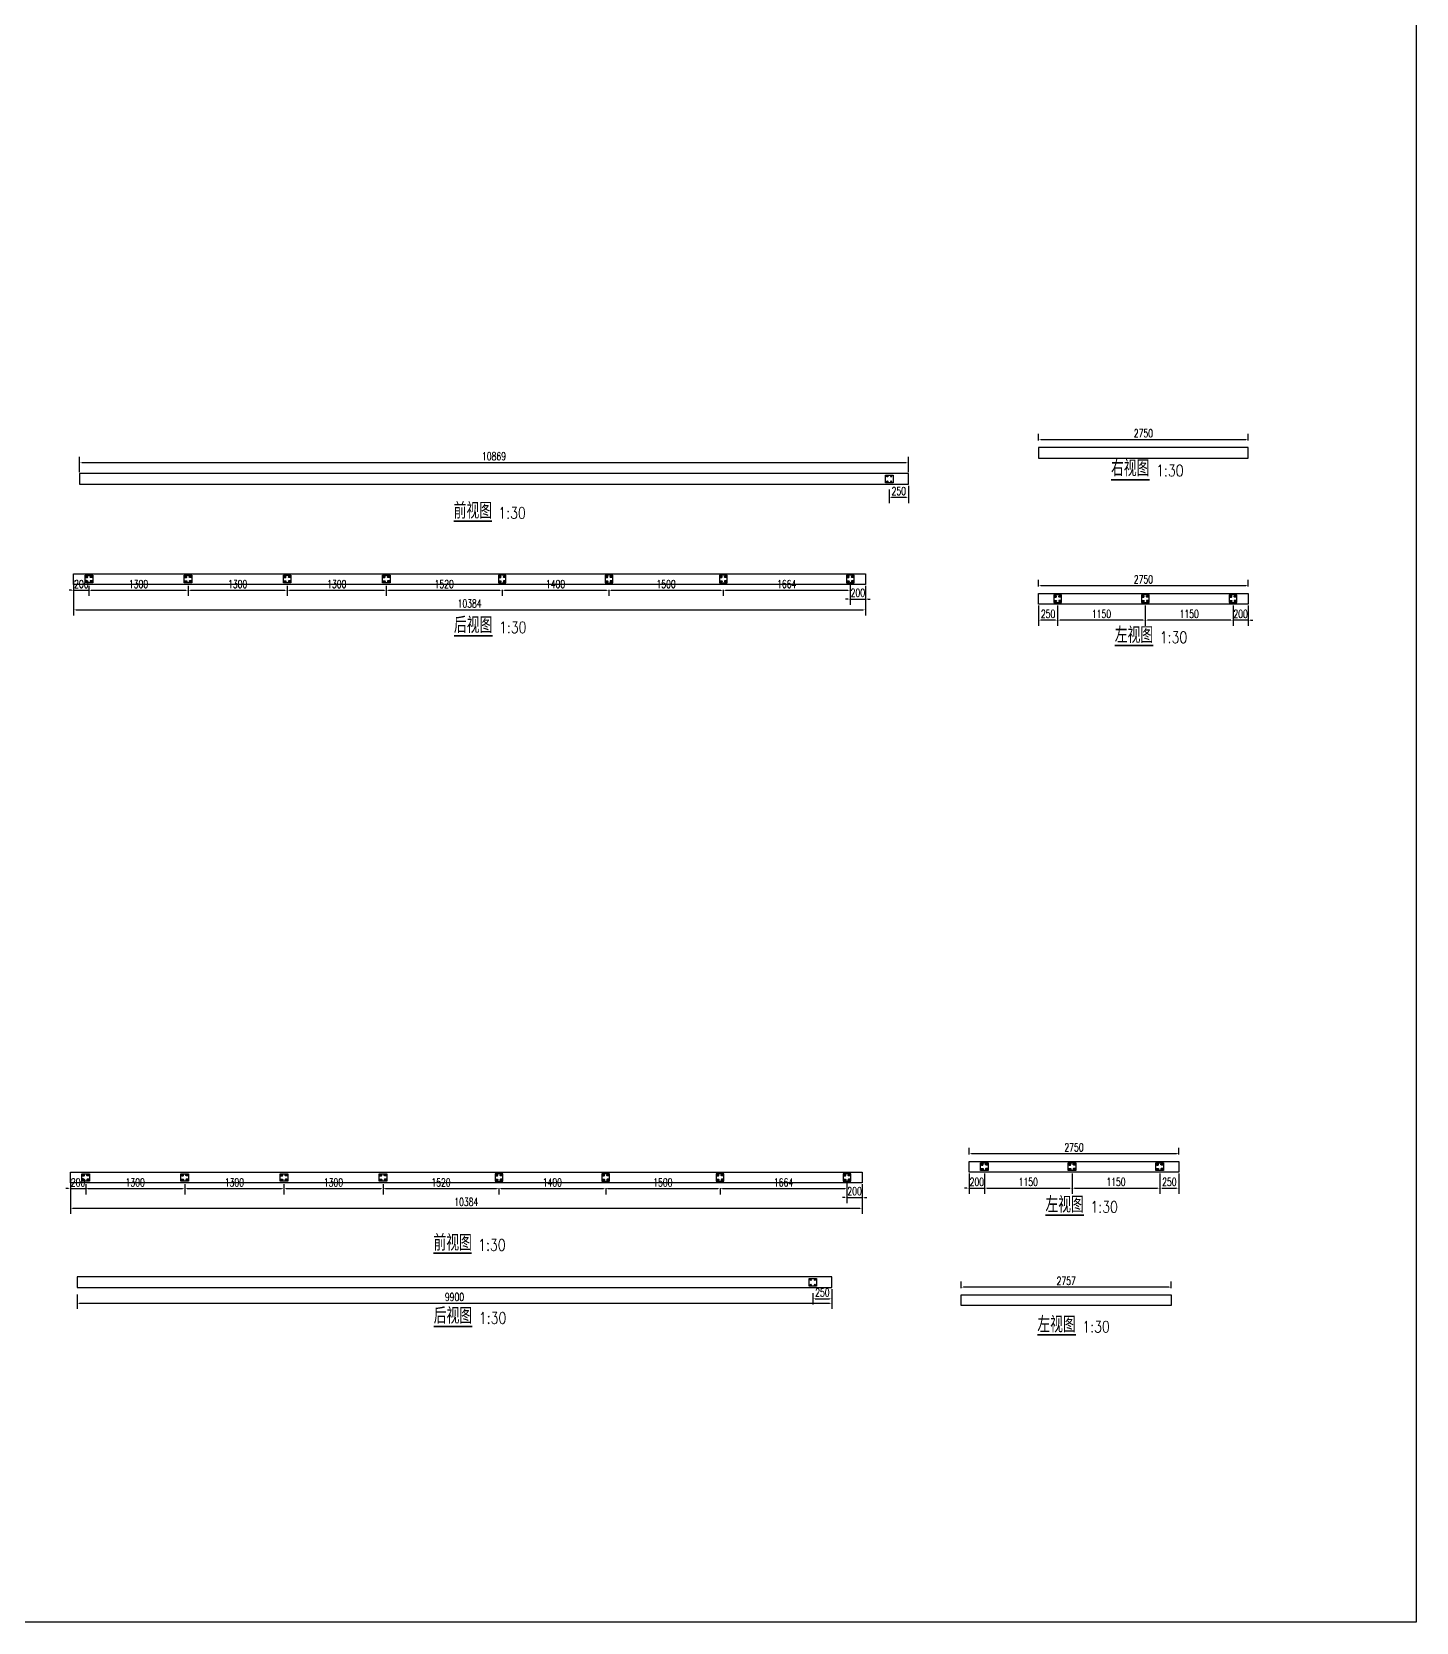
# Model space of a CAD drawing. Header units: millimetres. Extents: x -1471591 to 944464, y -468930 to 547002.
# Drawn here: x -966591 to -948436, y -41127 to -20264 of the extents above; entities that cross this region are included whole.
import ezdxf

# ---------------------------------------------------------------- set-up
doc = ezdxf.new("R2010")
doc.units = ezdxf.units.MM
doc.header["$LTSCALE"] = 10
doc.header["$PDMODE"] = 35
for name, color, linetype in [('DIM_SYMB', 3, 'Continuous'), ('PUB_TEXT', 7, 'Continuous'), ('W-STEEL_FRAME钢架', 3, 'Continuous')]:
    doc.layers.add(name, color=color, linetype=linetype)
doc.styles.get("Standard").update_dxf_attribs({"font": 'simplex.shx', "width": 0.8, "bigfont": 'hztxt.shx'})
doc.styles.add('STANDARD_T3', font='simplex.shx', dxfattribs={"width": 0.7, "bigfont": 'hztxt.shx'})
doc.dimstyles.new('W&&30', dxfattribs={"dimtxt": 105, "dimasz": 30, "dimexe": 75, "dimexo": 90, "dimgap": 30, "dimtad": 1, "dimdec": 0, "dimzin": 0, "dimdsep": 46, "dimtxsty": 'STANDARD_T3', "dimcen": 0.09, "dimclrd": 1, "dimclre": 1, "dimclrt": 7, "dimazin": 2, "dimtfac": 1, "dimtdec": 0, "dimtix": 1, "dimtmove": 2, "dimatfit": 3, "dimfxl": 0, "dimtolj": 1, "dimtzin": 0, "dimarcsym": 0})

# ---------------------------------------------------------------- blocks, each defined once
blk = doc.blocks.new('*D1669')
at = {"color": 1, "lineweight": -2, "transparency": 16777216}
for p, q in [((-965965, -26039), (-965965, -25839)), ((-955096, -26039), (-955096, -25839)), ((-965935, -25914), (-955126, -25914))]:
    blk.add_line(p, q, dxfattribs=at)
at = {"color": 1, "transparency": 16777216}
for points in [[(-965935, -25909), (-965935, -25919), (-965965, -25914)], [(-955126, -25909), (-955126, -25919), (-955096, -25914)]]:
    blk.add_solid(points, dxfattribs=at)
at = {"layer": 'Defpoints', "color": 0, "transparency": 16777216}
for p in [(-955096, -25914), (-965965, -26129), (-955096, -26129)]:
    blk.add_point(p, dxfattribs=at)
at = {"color": 7, "transparency": 16777216, "insert": (-960530, -25832), "char_height": 105, "attachment_point": 5, "style": 'STANDARD_T3'}
blk.add_mtext('\\A1;10869', dxfattribs=at)
blk = doc.blocks.new('*D1319')
at = {"color": 1, "lineweight": -2, "transparency": 16777216}
for p, q in [((-953388, -25625), (-953388, -25538)), ((-953358, -25613), (-950668, -25613)), ((-950638, -25625), (-950638, -25538))]:
    blk.add_line(p, q, dxfattribs=at)
at = {"color": 1, "transparency": 16777216}
for points in [[(-953358, -25608), (-953358, -25618), (-953388, -25613)], [(-950668, -25608), (-950668, -25618), (-950638, -25613)]]:
    blk.add_solid(points, dxfattribs=at)
at = {"layer": 'Defpoints', "color": 0, "transparency": 16777216}
for p in [(-950638, -25613), (-953388, -25715), (-950638, -25715)]:
    blk.add_point(p, dxfattribs=at)
at = {"color": 7, "transparency": 16777216, "insert": (-952013, -25531), "char_height": 105, "attachment_point": 5, "style": 'STANDARD_T3'}
blk.add_mtext('\\A1;2750', dxfattribs=at)
blk = doc.blocks.new('$matou$00000140')
blk.add_lwpolyline([(-50, 50), (50, 50), (50, -50), (-50, -50)], close=True)
for points in [[(-22.5, 37.5), (-37.5, 37.5, 0.4142136), (-45, 30), (-45, 30, 0.4142136), (-37.5, 22.5), (-22.5, 22.5, 0.4142136), (-15, 30), (-15, 30, 0.4142136)], [(22.5, 37.5), (37.5, 37.5, -0.4142136), (45, 30), (45, 30, -0.4142136), (37.5, 22.5), (22.5, 22.5, -0.4142136), (15, 30), (15, 30, -0.4142136)], [(-22.5, -37.5), (-37.5, -37.5, -0.4142136), (-45, -30), (-45, -30, -0.4142136), (-37.5, -22.5), (-22.5, -22.5, -0.4142136), (-15, -30), (-15, -30, -0.4142136)], [(22.5, -37.5), (37.5, -37.5, 0.4142136), (45, -30), (45, -30, 0.4142136), (37.5, -22.5), (22.5, -22.5, 0.4142136), (15, -30), (15, -30, 0.4142136)]]:
    blk.add_lwpolyline(points, format="xyb", close=True)
blk = doc.blocks.new('*U434')
at = {"layer": 'W-STEEL_FRAME钢架', "color": 2}
for centre in [(-25, 33), (25, 33), (-25, -33), (25, -33)]:
    blk.add_circle(centre, 7, dxfattribs=at)
blk.add_blockref('$matou$00000140', (0, 0))
blk = doc.blocks.new('*U435')
at = {"color": 0, "linetype": 'ByBlock', "lineweight": -2}
for p in [(-2300, 0), (-1150, 0), (0, 0)]:
    blk.add_blockref('*U434', p, dxfattribs=at)
blk = doc.blocks.new('*D862')
at = {"color": 1, "lineweight": -2, "transparency": 16777216}
for p, q in [((-950838, -27792), (-950838, -28057)), ((-950638, -27792), (-950638, -28057)), ((-950868, -27982), (-950898, -27982)), ((-950638, -27982), (-950838, -27982)), ((-950608, -27982), (-950578, -27982))]:
    blk.add_line(p, q, dxfattribs=at)
at = {"color": 1, "transparency": 16777216}
for points in [[(-950868, -27977), (-950868, -27987), (-950838, -27982)], [(-950608, -27977), (-950608, -27987), (-950638, -27982)]]:
    blk.add_solid(points, dxfattribs=at)
at = {"layer": 'Defpoints', "color": 0, "transparency": 16777216}
for p in [(-950838, -27702), (-950638, -27702), (-950838, -27982)]:
    blk.add_point(p, dxfattribs=at)
at = {"color": 7, "transparency": 16777216, "insert": (-950738, -27900), "char_height": 105, "attachment_point": 5, "style": 'STANDARD_T3'}
blk.add_mtext('\\A1;200', dxfattribs=at)
blk = doc.blocks.new('*D863')
at = {"color": 1, "lineweight": -2, "transparency": 16777216}
for p, q in [((-951988, -27792), (-951988, -28057)), ((-950838, -27792), (-950838, -28057)), ((-950868, -27982), (-951958, -27982))]:
    blk.add_line(p, q, dxfattribs=at)
at = {"color": 1, "transparency": 16777216}
for points in [[(-951958, -27977), (-951958, -27987), (-951988, -27982)], [(-950868, -27977), (-950868, -27987), (-950838, -27982)]]:
    blk.add_solid(points, dxfattribs=at)
at = {"layer": 'Defpoints', "color": 0, "transparency": 16777216}
for p in [(-951988, -27702), (-950838, -27702), (-951988, -27982)]:
    blk.add_point(p, dxfattribs=at)
at = {"color": 7, "transparency": 16777216, "insert": (-951413, -27900), "char_height": 105, "attachment_point": 5, "style": 'STANDARD_T3'}
blk.add_mtext('\\A1;1150', dxfattribs=at)
blk = doc.blocks.new('*D864')
at = {"color": 1, "lineweight": -2, "transparency": 16777216}
for p, q in [((-953138, -27792), (-953138, -28057)), ((-951988, -27792), (-951988, -28057)), ((-952018, -27982), (-953108, -27982))]:
    blk.add_line(p, q, dxfattribs=at)
at = {"color": 1, "transparency": 16777216}
for points in [[(-953108, -27977), (-953108, -27987), (-953138, -27982)], [(-952018, -27977), (-952018, -27987), (-951988, -27982)]]:
    blk.add_solid(points, dxfattribs=at)
at = {"layer": 'Defpoints', "color": 0, "transparency": 16777216}
for p in [(-953138, -27702), (-951988, -27702), (-953138, -27982)]:
    blk.add_point(p, dxfattribs=at)
at = {"color": 7, "transparency": 16777216, "insert": (-952563, -27900), "char_height": 105, "attachment_point": 5, "style": 'STANDARD_T3'}
blk.add_mtext('\\A1;1150', dxfattribs=at)
blk = doc.blocks.new('*D865')
at = {"color": 1, "lineweight": -2, "transparency": 16777216}
for p, q in [((-953388, -27792), (-953388, -28057)), ((-953138, -27792), (-953138, -28057)), ((-953168, -27982), (-953358, -27982))]:
    blk.add_line(p, q, dxfattribs=at)
at = {"color": 1, "transparency": 16777216}
for points in [[(-953358, -27977), (-953358, -27987), (-953388, -27982)], [(-953168, -27977), (-953168, -27987), (-953138, -27982)]]:
    blk.add_solid(points, dxfattribs=at)
at = {"layer": 'Defpoints', "color": 0, "transparency": 16777216}
for p in [(-953388, -27702), (-953138, -27702), (-953388, -27982)]:
    blk.add_point(p, dxfattribs=at)
at = {"color": 7, "transparency": 16777216, "insert": (-953263, -27900), "char_height": 105, "attachment_point": 5, "style": 'STANDARD_T3'}
blk.add_mtext('\\A1;250', dxfattribs=at)
blk = doc.blocks.new('*D866')
at = {"color": 1, "lineweight": -2, "transparency": 16777216}
for p, q in [((-953388, -27542), (-953388, -27455)), ((-950668, -27530), (-953358, -27530)), ((-950638, -27542), (-950638, -27455))]:
    blk.add_line(p, q, dxfattribs=at)
at = {"color": 1, "transparency": 16777216}
for points in [[(-953358, -27525), (-953358, -27535), (-953388, -27530)], [(-950668, -27525), (-950668, -27535), (-950638, -27530)]]:
    blk.add_solid(points, dxfattribs=at)
at = {"layer": 'Defpoints', "color": 0, "transparency": 16777216}
for p in [(-953388, -27530), (-953388, -27632), (-950638, -27632)]:
    blk.add_point(p, dxfattribs=at)
at = {"color": 7, "transparency": 16777216, "insert": (-952013, -27447), "char_height": 105, "attachment_point": 5, "style": 'STANDARD_T3'}
blk.add_mtext('\\A1;2750', dxfattribs=at)
blk = doc.blocks.new('*U436')
at = {"layer": 'W-STEEL_FRAME钢架', "color": 2}
for centre in [(-25, 33), (25, 33), (-25, -33), (25, -33)]:
    blk.add_circle(centre, 7, dxfattribs=at)
blk.add_blockref('$matou$00000140', (0, 0))
blk = doc.blocks.new('*U437')
at = {"color": 0, "linetype": 'ByBlock', "lineweight": -2}
for p in [(-2300, 0), (-1150, 0), (0, 0)]:
    blk.add_blockref('*U436', p, dxfattribs=at)
blk = doc.blocks.new('*D867')
at = {"color": 1, "lineweight": -2, "transparency": 16777216}
for p, q in [((-954298, -35243), (-954298, -35508)), ((-954098, -35243), (-954098, -35508)), ((-954328, -35433), (-954358, -35433)), ((-954298, -35433), (-954098, -35433)), ((-954068, -35433), (-954038, -35433))]:
    blk.add_line(p, q, dxfattribs=at)
at = {"color": 1, "transparency": 16777216}
for points in [[(-954328, -35428), (-954328, -35438), (-954298, -35433)], [(-954068, -35428), (-954068, -35438), (-954098, -35433)]]:
    blk.add_solid(points, dxfattribs=at)
at = {"layer": 'Defpoints', "color": 0, "transparency": 16777216}
for p in [(-954298, -35153), (-954098, -35153), (-954098, -35433)]:
    blk.add_point(p, dxfattribs=at)
at = {"color": 7, "transparency": 16777216, "insert": (-954198, -35351), "char_height": 105, "attachment_point": 5, "style": 'STANDARD_T3'}
blk.add_mtext('\\A1;200', dxfattribs=at)
blk = doc.blocks.new('*D868')
at = {"color": 1, "lineweight": -2, "transparency": 16777216}
for p, q in [((-954098, -35243), (-954098, -35508)), ((-952948, -35243), (-952948, -35508)), ((-954068, -35433), (-952978, -35433))]:
    blk.add_line(p, q, dxfattribs=at)
at = {"color": 1, "transparency": 16777216}
for points in [[(-954068, -35428), (-954068, -35438), (-954098, -35433)], [(-952978, -35428), (-952978, -35438), (-952948, -35433)]]:
    blk.add_solid(points, dxfattribs=at)
at = {"layer": 'Defpoints', "color": 0, "transparency": 16777216}
for p in [(-954098, -35153), (-952948, -35153), (-952948, -35433)]:
    blk.add_point(p, dxfattribs=at)
at = {"color": 7, "transparency": 16777216, "insert": (-953523, -35351), "char_height": 105, "attachment_point": 5, "style": 'STANDARD_T3'}
blk.add_mtext('\\A1;1150', dxfattribs=at)
blk = doc.blocks.new('*D869')
at = {"color": 1, "lineweight": -2, "transparency": 16777216}
for p, q in [((-952948, -35243), (-952948, -35508)), ((-951798, -35243), (-951798, -35508)), ((-952918, -35433), (-951828, -35433))]:
    blk.add_line(p, q, dxfattribs=at)
at = {"color": 1, "transparency": 16777216}
for points in [[(-952918, -35428), (-952918, -35438), (-952948, -35433)], [(-951828, -35428), (-951828, -35438), (-951798, -35433)]]:
    blk.add_solid(points, dxfattribs=at)
at = {"layer": 'Defpoints', "color": 0, "transparency": 16777216}
for p in [(-952948, -35153), (-951798, -35153), (-951798, -35433)]:
    blk.add_point(p, dxfattribs=at)
at = {"color": 7, "transparency": 16777216, "insert": (-952373, -35351), "char_height": 105, "attachment_point": 5, "style": 'STANDARD_T3'}
blk.add_mtext('\\A1;1150', dxfattribs=at)
blk = doc.blocks.new('*D870')
at = {"color": 1, "lineweight": -2, "transparency": 16777216}
for p, q in [((-951798, -35243), (-951798, -35508)), ((-951548, -35243), (-951548, -35508)), ((-951768, -35433), (-951578, -35433))]:
    blk.add_line(p, q, dxfattribs=at)
at = {"color": 1, "transparency": 16777216}
for points in [[(-951768, -35428), (-951768, -35438), (-951798, -35433)], [(-951578, -35428), (-951578, -35438), (-951548, -35433)]]:
    blk.add_solid(points, dxfattribs=at)
at = {"layer": 'Defpoints', "color": 0, "transparency": 16777216}
for p in [(-951798, -35153), (-951548, -35153), (-951548, -35433)]:
    blk.add_point(p, dxfattribs=at)
at = {"color": 7, "transparency": 16777216, "insert": (-951673, -35351), "char_height": 105, "attachment_point": 5, "style": 'STANDARD_T3'}
blk.add_mtext('\\A1;250', dxfattribs=at)
blk = doc.blocks.new('*D871')
at = {"color": 1, "lineweight": -2, "transparency": 16777216}
for p, q in [((-954298, -34993), (-954298, -34906)), ((-954268, -34981), (-951578, -34981)), ((-951548, -34993), (-951548, -34906))]:
    blk.add_line(p, q, dxfattribs=at)
at = {"color": 1, "transparency": 16777216}
for points in [[(-954268, -34976), (-954268, -34986), (-954298, -34981)], [(-951578, -34976), (-951578, -34986), (-951548, -34981)]]:
    blk.add_solid(points, dxfattribs=at)
at = {"layer": 'Defpoints', "color": 0, "transparency": 16777216}
for p in [(-951548, -34981), (-954298, -35083), (-951548, -35083)]:
    blk.add_point(p, dxfattribs=at)
at = {"color": 7, "transparency": 16777216, "insert": (-952923, -34898), "char_height": 105, "attachment_point": 5, "style": 'STANDARD_T3'}
blk.add_mtext('\\A1;2750', dxfattribs=at)
blk = doc.blocks.new('*D438')
at = {"color": 1, "lineweight": -2, "transparency": 16777216}
for p, q in [((-954404, -36744), (-954404, -36657)), ((-951647, -36744), (-951647, -36657)), ((-951677, -36732), (-954374, -36732))]:
    blk.add_line(p, q, dxfattribs=at)
at = {"color": 1, "transparency": 16777216}
for points in [[(-954374, -36727), (-954374, -36737), (-954404, -36732)], [(-951677, -36727), (-951677, -36737), (-951647, -36732)]]:
    blk.add_solid(points, dxfattribs=at)
at = {"layer": 'Defpoints', "color": 0, "transparency": 16777216}
for p in [(-954404, -36732), (-954404, -36834), (-951647, -36834)]:
    blk.add_point(p, dxfattribs=at)
at = {"color": 7, "transparency": 16777216, "insert": (-953026, -36650), "char_height": 105, "attachment_point": 5, "style": 'STANDARD_T3'}
blk.add_mtext('\\A1;2757', dxfattribs=at)
blk = doc.blocks.new('侧边连接件')
at = {"layer": 'W-STEEL_FRAME钢架', "color": 2}
blk.add_lwpolyline([(-50, 50), (50, 50), (50, -50), (-50, -50)], close=True, dxfattribs=at)
for centre in [(-25, 33), (25, 33), (-25, -33), (25, -33)]:
    blk.add_circle(centre, 7, dxfattribs=at)
blk = doc.blocks.new('*D1654')
at = {"color": 1, "lineweight": -2, "transparency": 16777216}
for p, q in [((-956348, -36809), (-956348, -36960)), ((-956318, -36885), (-956128, -36885)), ((-956098, -36759), (-956098, -36960))]:
    blk.add_line(p, q, dxfattribs=at)
at = {"color": 1, "transparency": 16777216}
for points in [[(-956318, -36880), (-956318, -36890), (-956348, -36885)], [(-956128, -36880), (-956128, -36890), (-956098, -36885)]]:
    blk.add_solid(points, dxfattribs=at)
at = {"layer": 'Defpoints', "color": 0, "transparency": 16777216}
for p in [(-956348, -36719), (-956098, -36669), (-956098, -36885)]:
    blk.add_point(p, dxfattribs=at)
at = {"color": 7, "transparency": 16777216, "insert": (-956223, -36802), "char_height": 105, "attachment_point": 5, "style": 'STANDARD_T3'}
blk.add_mtext('\\A1;250', dxfattribs=at)
blk = doc.blocks.new('*D1318')
at = {"color": 1, "lineweight": -2, "transparency": 16777216}
for p, q in [((-966085, -35383), (-966085, -35772)), ((-955701, -35383), (-955701, -35772)), ((-966055, -35697), (-955731, -35697))]:
    blk.add_line(p, q, dxfattribs=at)
at = {"color": 1, "transparency": 16777216}
for points in [[(-966055, -35692), (-966055, -35702), (-966085, -35697)], [(-955731, -35692), (-955731, -35702), (-955701, -35697)]]:
    blk.add_solid(points, dxfattribs=at)
at = {"layer": 'Defpoints', "color": 0, "transparency": 16777216}
for p in [(-966085, -35293), (-955701, -35293), (-955701, -35697)]:
    blk.add_point(p, dxfattribs=at)
at = {"color": 7, "transparency": 16777216, "insert": (-960893, -35615), "char_height": 105, "attachment_point": 5, "style": 'STANDARD_T3'}
blk.add_mtext('\\A1;10384', dxfattribs=at)
blk = doc.blocks.new('*U1292')
at = {"layer": 'W-STEEL_FRAME钢架', "color": 2}
for centre in [(-25, 33), (25, 33), (-25, -33), (25, -33)]:
    blk.add_circle(centre, 7, dxfattribs=at)
blk.add_blockref('$matou$00000140', (0, 0))
blk = doc.blocks.new('*U1293')
at = {"color": 0, "linetype": 'ByBlock', "lineweight": -2}
for p in [(-3900, 0), (-2600, 0), (-1300, 0), (0, 0)]:
    blk.add_blockref('*U1292', p, dxfattribs=at)
blk = doc.blocks.new('*D1294')
at = {"color": 1, "lineweight": -2, "transparency": 16777216}
for p, q in [((-966115, -35440), (-966145, -35440)), ((-966085, -35313), (-966085, -35515)), ((-966085, -35440), (-965885, -35440)), ((-965885, -35383), (-965885, -35515)), ((-965855, -35440), (-965825, -35440))]:
    blk.add_line(p, q, dxfattribs=at)
at = {"color": 1, "transparency": 16777216}
for points in [[(-966115, -35435), (-966115, -35445), (-966085, -35440)], [(-965855, -35435), (-965855, -35445), (-965885, -35440)]]:
    blk.add_solid(points, dxfattribs=at)
at = {"layer": 'Defpoints', "color": 0, "transparency": 16777216}
for p in [(-966085, -35223), (-965885, -35293), (-965885, -35440)]:
    blk.add_point(p, dxfattribs=at)
at = {"color": 7, "transparency": 16777216, "insert": (-965985, -35358), "char_height": 105, "attachment_point": 5, "style": 'STANDARD_T3'}
blk.add_mtext('\\A1;200', dxfattribs=at)
blk = doc.blocks.new('*D1295')
at = {"color": 1, "lineweight": -2, "transparency": 16777216}
for p, q in [((-965885, -35383), (-965885, -35515)), ((-965855, -35440), (-964615, -35440)), ((-964585, -35383), (-964585, -35515))]:
    blk.add_line(p, q, dxfattribs=at)
at = {"color": 1, "transparency": 16777216}
for points in [[(-965855, -35435), (-965855, -35445), (-965885, -35440)], [(-964615, -35435), (-964615, -35445), (-964585, -35440)]]:
    blk.add_solid(points, dxfattribs=at)
at = {"layer": 'Defpoints', "color": 0, "transparency": 16777216}
for p in [(-965885, -35293), (-964585, -35293), (-964585, -35440)]:
    blk.add_point(p, dxfattribs=at)
at = {"color": 7, "transparency": 16777216, "insert": (-965235, -35358), "char_height": 105, "attachment_point": 5, "style": 'STANDARD_T3'}
blk.add_mtext('\\A1;1300', dxfattribs=at)
blk = doc.blocks.new('*D1296')
at = {"color": 1, "lineweight": -2, "transparency": 16777216}
for p, q in [((-964585, -35383), (-964585, -35515)), ((-964555, -35440), (-963315, -35440)), ((-963285, -35383), (-963285, -35515))]:
    blk.add_line(p, q, dxfattribs=at)
at = {"color": 1, "transparency": 16777216}
for points in [[(-964555, -35435), (-964555, -35445), (-964585, -35440)], [(-963315, -35435), (-963315, -35445), (-963285, -35440)]]:
    blk.add_solid(points, dxfattribs=at)
at = {"layer": 'Defpoints', "color": 0, "transparency": 16777216}
for p in [(-964585, -35293), (-963285, -35293), (-963285, -35440)]:
    blk.add_point(p, dxfattribs=at)
at = {"color": 7, "transparency": 16777216, "insert": (-963935, -35358), "char_height": 105, "attachment_point": 5, "style": 'STANDARD_T3'}
blk.add_mtext('\\A1;1300', dxfattribs=at)
blk = doc.blocks.new('*D1297')
at = {"color": 1, "lineweight": -2, "transparency": 16777216}
for p, q in [((-963285, -35383), (-963285, -35515)), ((-963255, -35440), (-962015, -35440)), ((-961985, -35383), (-961985, -35515))]:
    blk.add_line(p, q, dxfattribs=at)
at = {"color": 1, "transparency": 16777216}
for points in [[(-963255, -35435), (-963255, -35445), (-963285, -35440)], [(-962015, -35435), (-962015, -35445), (-961985, -35440)]]:
    blk.add_solid(points, dxfattribs=at)
at = {"layer": 'Defpoints', "color": 0, "transparency": 16777216}
for p in [(-963285, -35293), (-961985, -35293), (-961985, -35440)]:
    blk.add_point(p, dxfattribs=at)
at = {"color": 7, "transparency": 16777216, "insert": (-962635, -35358), "char_height": 105, "attachment_point": 5, "style": 'STANDARD_T3'}
blk.add_mtext('\\A1;1300', dxfattribs=at)
blk = doc.blocks.new('*D1298')
at = {"color": 1, "lineweight": -2, "transparency": 16777216}
for p, q in [((-961985, -35383), (-961985, -35515)), ((-961955, -35440), (-960495, -35440)), ((-960465, -35433), (-960465, -35515))]:
    blk.add_line(p, q, dxfattribs=at)
at = {"color": 1, "transparency": 16777216}
for points in [[(-961955, -35435), (-961955, -35445), (-961985, -35440)], [(-960495, -35435), (-960495, -35445), (-960465, -35440)]]:
    blk.add_solid(points, dxfattribs=at)
at = {"layer": 'Defpoints', "color": 0, "transparency": 16777216}
for p in [(-961985, -35293), (-960465, -35343), (-960465, -35440)]:
    blk.add_point(p, dxfattribs=at)
at = {"color": 7, "transparency": 16777216, "insert": (-961225, -35358), "char_height": 105, "attachment_point": 5, "style": 'STANDARD_T3'}
blk.add_mtext('\\A1;1520', dxfattribs=at)
blk = doc.blocks.new('*D1299')
at = {"color": 1, "lineweight": -2, "transparency": 16777216}
for p, q in [((-960465, -35433), (-960465, -35515)), ((-960435, -35440), (-959095, -35440)), ((-959065, -35433), (-959065, -35515))]:
    blk.add_line(p, q, dxfattribs=at)
at = {"color": 1, "transparency": 16777216}
for points in [[(-960435, -35435), (-960435, -35445), (-960465, -35440)], [(-959095, -35435), (-959095, -35445), (-959065, -35440)]]:
    blk.add_solid(points, dxfattribs=at)
at = {"layer": 'Defpoints', "color": 0, "transparency": 16777216}
for p in [(-960465, -35343), (-959065, -35343), (-959065, -35440)]:
    blk.add_point(p, dxfattribs=at)
at = {"color": 7, "transparency": 16777216, "insert": (-959765, -35358), "char_height": 105, "attachment_point": 5, "style": 'STANDARD_T3'}
blk.add_mtext('\\A1;1400', dxfattribs=at)
blk = doc.blocks.new('*D1300')
at = {"color": 1, "lineweight": -2, "transparency": 16777216}
for p, q in [((-959065, -35433), (-959065, -35515)), ((-959035, -35440), (-957595, -35440)), ((-957565, -35433), (-957565, -35515))]:
    blk.add_line(p, q, dxfattribs=at)
at = {"color": 1, "transparency": 16777216}
for points in [[(-959035, -35435), (-959035, -35445), (-959065, -35440)], [(-957595, -35435), (-957595, -35445), (-957565, -35440)]]:
    blk.add_solid(points, dxfattribs=at)
at = {"layer": 'Defpoints', "color": 0, "transparency": 16777216}
for p in [(-959065, -35343), (-957565, -35343), (-957565, -35440)]:
    blk.add_point(p, dxfattribs=at)
at = {"color": 7, "transparency": 16777216, "insert": (-958315, -35358), "char_height": 105, "attachment_point": 5, "style": 'STANDARD_T3'}
blk.add_mtext('\\A1;1500', dxfattribs=at)
blk = doc.blocks.new('*D1301')
at = {"color": 1, "lineweight": -2, "transparency": 16777216}
for p, q in [((-957565, -35433), (-957565, -35515)), ((-957535, -35440), (-955931, -35440)), ((-955901, -35333), (-955901, -35515))]:
    blk.add_line(p, q, dxfattribs=at)
at = {"color": 1, "transparency": 16777216}
for points in [[(-957535, -35435), (-957535, -35445), (-957565, -35440)], [(-955931, -35435), (-955931, -35445), (-955901, -35440)]]:
    blk.add_solid(points, dxfattribs=at)
at = {"layer": 'Defpoints', "color": 0, "transparency": 16777216}
for p in [(-955901, -35243), (-957565, -35343), (-955901, -35440)]:
    blk.add_point(p, dxfattribs=at)
at = {"color": 7, "transparency": 16777216, "insert": (-956733, -35358), "char_height": 105, "attachment_point": 5, "style": 'STANDARD_T3'}
blk.add_mtext('\\A1;1664', dxfattribs=at)
blk = doc.blocks.new('*D1302')
at = {"color": 1, "lineweight": -2, "transparency": 16777216}
for p, q in [((-955901, -35333), (-955901, -35631)), ((-955701, -35383), (-955701, -35631)), ((-955931, -35556), (-955961, -35556)), ((-955901, -35556), (-955701, -35556)), ((-955671, -35556), (-955641, -35556))]:
    blk.add_line(p, q, dxfattribs=at)
at = {"color": 1, "transparency": 16777216}
for points in [[(-955931, -35551), (-955931, -35561), (-955901, -35556)], [(-955671, -35551), (-955671, -35561), (-955701, -35556)]]:
    blk.add_solid(points, dxfattribs=at)
at = {"layer": 'Defpoints', "color": 0, "transparency": 16777216}
for p in [(-955901, -35243), (-955701, -35293), (-955701, -35556)]:
    blk.add_point(p, dxfattribs=at)
at = {"color": 7, "transparency": 16777216, "insert": (-955801, -35473), "char_height": 105, "attachment_point": 5, "style": 'STANDARD_T3'}
blk.add_mtext('\\A1;200', dxfattribs=at)
blk = doc.blocks.new('*D1655')
at = {"color": 1, "lineweight": -2, "transparency": 16777216}
for p, q in [((-955346, -26270), (-955346, -26446)), ((-955096, -26219), (-955096, -26446)), ((-955126, -26371), (-955316, -26371))]:
    blk.add_line(p, q, dxfattribs=at)
at = {"color": 1, "transparency": 16777216}
for points in [[(-955316, -26366), (-955316, -26376), (-955346, -26371)], [(-955126, -26366), (-955126, -26376), (-955096, -26371)]]:
    blk.add_solid(points, dxfattribs=at)
at = {"layer": 'Defpoints', "color": 0, "transparency": 16777216}
for p in [(-955346, -26180), (-955096, -26129), (-955346, -26371)]:
    blk.add_point(p, dxfattribs=at)
at = {"color": 7, "transparency": 16777216, "insert": (-955221, -26288), "char_height": 105, "attachment_point": 5, "style": 'STANDARD_T3'}
blk.add_mtext('\\A1;250', dxfattribs=at)
blk = doc.blocks.new('*D1667')
at = {"color": 1, "lineweight": -2, "transparency": 16777216}
for p, q in [((-966043, -27533), (-966043, -27922)), ((-955658, -27533), (-955658, -27922)), ((-966013, -27847), (-955688, -27847))]:
    blk.add_line(p, q, dxfattribs=at)
at = {"color": 1, "transparency": 16777216}
for points in [[(-966013, -27842), (-966013, -27852), (-966043, -27847)], [(-955688, -27842), (-955688, -27852), (-955658, -27847)]]:
    blk.add_solid(points, dxfattribs=at)
at = {"layer": 'Defpoints', "color": 0, "transparency": 16777216}
for p in [(-966043, -27443), (-955658, -27443), (-955658, -27847)]:
    blk.add_point(p, dxfattribs=at)
at = {"color": 7, "transparency": 16777216, "insert": (-960850, -27765), "char_height": 105, "attachment_point": 5, "style": 'STANDARD_T3'}
blk.add_mtext('\\A1;10384', dxfattribs=at)
blk = doc.blocks.new('*U1656')
at = {"layer": 'W-STEEL_FRAME钢架', "color": 2}
for centre in [(-25, 33), (25, 33), (-25, -33), (25, -33)]:
    blk.add_circle(centre, 7, dxfattribs=at)
blk.add_blockref('$matou$00000140', (0, 0))
blk = doc.blocks.new('*U1657')
at = {"color": 0, "linetype": 'ByBlock', "lineweight": -2}
for p in [(-3900, 0), (-2600, 0), (-1300, 0), (0, 0)]:
    blk.add_blockref('*U1656', p, dxfattribs=at)
blk = doc.blocks.new('*D1658')
at = {"color": 1, "lineweight": -2, "transparency": 16777216}
for p, q in [((-966043, -27463), (-966043, -27665)), ((-965842, -27533), (-965842, -27665)), ((-966073, -27590), (-966103, -27590)), ((-966043, -27590), (-965842, -27590)), ((-965812, -27590), (-965782, -27590))]:
    blk.add_line(p, q, dxfattribs=at)
at = {"color": 1, "transparency": 16777216}
for points in [[(-966073, -27585), (-966073, -27595), (-966043, -27590)], [(-965812, -27585), (-965812, -27595), (-965842, -27590)]]:
    blk.add_solid(points, dxfattribs=at)
at = {"layer": 'Defpoints', "color": 0, "transparency": 16777216}
for p in [(-966043, -27373), (-965842, -27443), (-965842, -27590)]:
    blk.add_point(p, dxfattribs=at)
at = {"color": 7, "transparency": 16777216, "insert": (-965942, -27508), "char_height": 105, "attachment_point": 5, "style": 'STANDARD_T3'}
blk.add_mtext('\\A1;200', dxfattribs=at)
blk = doc.blocks.new('*D1659')
at = {"color": 1, "lineweight": -2, "transparency": 16777216}
for p, q in [((-965842, -27533), (-965842, -27665)), ((-964542, -27533), (-964542, -27665)), ((-965812, -27590), (-964572, -27590))]:
    blk.add_line(p, q, dxfattribs=at)
at = {"color": 1, "transparency": 16777216}
for points in [[(-965812, -27585), (-965812, -27595), (-965842, -27590)], [(-964572, -27585), (-964572, -27595), (-964542, -27590)]]:
    blk.add_solid(points, dxfattribs=at)
at = {"layer": 'Defpoints', "color": 0, "transparency": 16777216}
for p in [(-965842, -27443), (-964542, -27443), (-964542, -27590)]:
    blk.add_point(p, dxfattribs=at)
at = {"color": 7, "transparency": 16777216, "insert": (-965192, -27508), "char_height": 105, "attachment_point": 5, "style": 'STANDARD_T3'}
blk.add_mtext('\\A1;1300', dxfattribs=at)
blk = doc.blocks.new('*D1660')
at = {"color": 1, "lineweight": -2, "transparency": 16777216}
for p, q in [((-964542, -27533), (-964542, -27665)), ((-963242, -27533), (-963242, -27665)), ((-964512, -27590), (-963272, -27590))]:
    blk.add_line(p, q, dxfattribs=at)
at = {"color": 1, "transparency": 16777216}
for points in [[(-964512, -27585), (-964512, -27595), (-964542, -27590)], [(-963272, -27585), (-963272, -27595), (-963242, -27590)]]:
    blk.add_solid(points, dxfattribs=at)
at = {"layer": 'Defpoints', "color": 0, "transparency": 16777216}
for p in [(-964542, -27443), (-963242, -27443), (-963242, -27590)]:
    blk.add_point(p, dxfattribs=at)
at = {"color": 7, "transparency": 16777216, "insert": (-963892, -27508), "char_height": 105, "attachment_point": 5, "style": 'STANDARD_T3'}
blk.add_mtext('\\A1;1300', dxfattribs=at)
blk = doc.blocks.new('*D1661')
at = {"color": 1, "lineweight": -2, "transparency": 16777216}
for p, q in [((-963242, -27533), (-963242, -27665)), ((-961942, -27533), (-961942, -27665)), ((-963212, -27590), (-961972, -27590))]:
    blk.add_line(p, q, dxfattribs=at)
at = {"color": 1, "transparency": 16777216}
for points in [[(-963212, -27585), (-963212, -27595), (-963242, -27590)], [(-961972, -27585), (-961972, -27595), (-961942, -27590)]]:
    blk.add_solid(points, dxfattribs=at)
at = {"layer": 'Defpoints', "color": 0, "transparency": 16777216}
for p in [(-963242, -27443), (-961942, -27443), (-961942, -27590)]:
    blk.add_point(p, dxfattribs=at)
at = {"color": 7, "transparency": 16777216, "insert": (-962592, -27508), "char_height": 105, "attachment_point": 5, "style": 'STANDARD_T3'}
blk.add_mtext('\\A1;1300', dxfattribs=at)
blk = doc.blocks.new('*D1662')
at = {"color": 1, "lineweight": -2, "transparency": 16777216}
for p, q in [((-961942, -27533), (-961942, -27665)), ((-961912, -27590), (-960453, -27590)), ((-960423, -27583), (-960423, -27665))]:
    blk.add_line(p, q, dxfattribs=at)
at = {"color": 1, "transparency": 16777216}
for points in [[(-961912, -27585), (-961912, -27595), (-961942, -27590)], [(-960453, -27585), (-960453, -27595), (-960423, -27590)]]:
    blk.add_solid(points, dxfattribs=at)
at = {"layer": 'Defpoints', "color": 0, "transparency": 16777216}
for p in [(-961942, -27443), (-960423, -27493), (-960423, -27590)]:
    blk.add_point(p, dxfattribs=at)
at = {"color": 7, "transparency": 16777216, "insert": (-961183, -27508), "char_height": 105, "attachment_point": 5, "style": 'STANDARD_T3'}
blk.add_mtext('\\A1;1520', dxfattribs=at)
blk = doc.blocks.new('*D1663')
at = {"color": 1, "lineweight": -2, "transparency": 16777216}
for p, q in [((-960423, -27583), (-960423, -27665)), ((-960393, -27590), (-959053, -27590)), ((-959023, -27583), (-959023, -27665))]:
    blk.add_line(p, q, dxfattribs=at)
at = {"color": 1, "transparency": 16777216}
for points in [[(-960393, -27585), (-960393, -27595), (-960423, -27590)], [(-959053, -27585), (-959053, -27595), (-959023, -27590)]]:
    blk.add_solid(points, dxfattribs=at)
at = {"layer": 'Defpoints', "color": 0, "transparency": 16777216}
for p in [(-960423, -27493), (-959023, -27493), (-959023, -27590)]:
    blk.add_point(p, dxfattribs=at)
at = {"color": 7, "transparency": 16777216, "insert": (-959723, -27508), "char_height": 105, "attachment_point": 5, "style": 'STANDARD_T3'}
blk.add_mtext('\\A1;1400', dxfattribs=at)
blk = doc.blocks.new('*D1664')
at = {"color": 1, "lineweight": -2, "transparency": 16777216}
for p, q in [((-959023, -27583), (-959023, -27665)), ((-958993, -27590), (-957553, -27590)), ((-957523, -27583), (-957523, -27665))]:
    blk.add_line(p, q, dxfattribs=at)
at = {"color": 1, "transparency": 16777216}
for points in [[(-958993, -27585), (-958993, -27595), (-959023, -27590)], [(-957553, -27585), (-957553, -27595), (-957523, -27590)]]:
    blk.add_solid(points, dxfattribs=at)
at = {"layer": 'Defpoints', "color": 0, "transparency": 16777216}
for p in [(-959023, -27493), (-957523, -27493), (-957523, -27590)]:
    blk.add_point(p, dxfattribs=at)
at = {"color": 7, "transparency": 16777216, "insert": (-958273, -27508), "char_height": 105, "attachment_point": 5, "style": 'STANDARD_T3'}
blk.add_mtext('\\A1;1500', dxfattribs=at)
blk = doc.blocks.new('*D1665')
at = {"color": 1, "lineweight": -2, "transparency": 16777216}
for p, q in [((-955859, -27483), (-955859, -27665)), ((-957523, -27583), (-957523, -27665)), ((-957493, -27590), (-955889, -27590))]:
    blk.add_line(p, q, dxfattribs=at)
at = {"color": 1, "transparency": 16777216}
for points in [[(-957493, -27585), (-957493, -27595), (-957523, -27590)], [(-955889, -27585), (-955889, -27595), (-955859, -27590)]]:
    blk.add_solid(points, dxfattribs=at)
at = {"layer": 'Defpoints', "color": 0, "transparency": 16777216}
for p in [(-957523, -27493), (-955859, -27393), (-955859, -27590)]:
    blk.add_point(p, dxfattribs=at)
at = {"color": 7, "transparency": 16777216, "insert": (-956691, -27508), "char_height": 105, "attachment_point": 5, "style": 'STANDARD_T3'}
blk.add_mtext('\\A1;1664', dxfattribs=at)
blk = doc.blocks.new('*D1666')
at = {"color": 1, "lineweight": -2, "transparency": 16777216}
for p, q in [((-955859, -27483), (-955859, -27781)), ((-955658, -27533), (-955658, -27781)), ((-955889, -27706), (-955919, -27706)), ((-955859, -27706), (-955658, -27706)), ((-955628, -27706), (-955598, -27706))]:
    blk.add_line(p, q, dxfattribs=at)
at = {"color": 1, "transparency": 16777216}
for points in [[(-955889, -27701), (-955889, -27711), (-955859, -27706)], [(-955628, -27701), (-955628, -27711), (-955658, -27706)]]:
    blk.add_solid(points, dxfattribs=at)
at = {"layer": 'Defpoints', "color": 0, "transparency": 16777216}
for p in [(-955859, -27393), (-955658, -27443), (-955658, -27706)]:
    blk.add_point(p, dxfattribs=at)
at = {"color": 7, "transparency": 16777216, "insert": (-955758, -27623), "char_height": 105, "attachment_point": 5, "style": 'STANDARD_T3'}
blk.add_mtext('\\A1;200', dxfattribs=at)
blk = doc.blocks.new('*D1668')
at = {"color": 1, "lineweight": -2, "transparency": 16777216}
for p, q in [((-965998, -36827), (-965998, -37018)), ((-956098, -36827), (-956098, -37018)), ((-965968, -36944), (-956128, -36944))]:
    blk.add_line(p, q, dxfattribs=at)
at = {"color": 1, "transparency": 16777216}
for points in [[(-965968, -36938), (-965968, -36948), (-965998, -36944)], [(-956128, -36938), (-956128, -36948), (-956098, -36944)]]:
    blk.add_solid(points, dxfattribs=at)
at = {"layer": 'Defpoints', "color": 0, "transparency": 16777216}
for p in [(-965998, -36737), (-956098, -36737), (-956098, -36944)]:
    blk.add_point(p, dxfattribs=at)
at = {"color": 7, "transparency": 16777216, "insert": (-961048, -36861), "char_height": 105, "attachment_point": 5, "style": 'STANDARD_T3'}
blk.add_mtext('\\A1;9900', dxfattribs=at)

msp = doc.modelspace()

# ---------------------------------------------------------------- linework, layer by layer
msp.add_lwpolyline([(-994043.5, -11562.1), (-948435.8, -11562.1), (-948435.8, -41127.3), (-994043.5, -41127.3)], close=True)
at = {"layer": 'DIM_SYMB', "const_width": 21}
for points in [[(-952438.1, -26141.7), (-951930.4, -26141.7)], [(-961059.4, -26682.7), (-960557, -26682.7)], [(-961055.6, -28189), (-960548, -28189)], [(-952388.4, -28314.2), (-951882.1, -28314.2)], [(-953298.4, -35786.3), (-952792.1, -35786.3)], [(-961323.8, -36285.9), (-960821.5, -36285.9)], [(-961320, -37249.1), (-960812.4, -37249.1)], [(-953404.4, -37358.8), (-952898.1, -37358.8)]]:
    msp.add_lwpolyline(points, dxfattribs=at)
at = {"layer": 'W-STEEL_FRAME钢架'}
for points in [[(-953388.2, -25855.1), (-950638.2, -25855.1), (-950638.2, -25715.1), (-953388.2, -25715.1)], [(-965964.5, -26199.2), (-955096, -26199.2), (-955096, -26059.2), (-965964.5, -26059.2)], [(-966042.5, -27373.5), (-955658.2, -27373.5), (-955658.2, -27513.5), (-966042.5, -27513.5)], [(-950638.2, -27771.6), (-953388.2, -27771.6), (-953388.2, -27631.6), (-950638.2, -27631.6)], [(-966085.4, -35223.4), (-955701.1, -35223.4), (-955701.1, -35363.4), (-966085.4, -35363.4)], [(-951548.1, -35222.7), (-954298.1, -35222.7), (-954298.1, -35082.7), (-951548.1, -35082.7)], [(-965998.3, -36736.7), (-956098.3, -36736.7), (-956098.3, -36596.7), (-965998.3, -36596.7)], [(-951647.1, -36974.4), (-954404.1, -36974.4), (-954404.1, -36834.4), (-951647.1, -36834.4)]]:
    msp.add_lwpolyline(points, close=True, dxfattribs=at)
at = {"layer": 'W-STEEL_FRAME钢架', "color": 2}
for centre in [(-960447.6, -27410.8), (-960447.6, -27476.1), (-960397.6, -27410.8), (-960397.6, -27476.1), (-959047.6, -27410.8), (-959047.6, -27476.1), (-958997.6, -27410.8), (-958997.6, -27476.1), (-957547.6, -27410.8), (-957547.6, -27476.1), (-957497.6, -27410.8), (-957497.6, -27476.1), (-955883.6, -27410.8), (-955883.6, -27476.1), (-955833.6, -27410.8), (-955833.6, -27476.1), (-960490.5, -35260.8), (-960440.5, -35260.8), (-959090.5, -35260.8), (-959040.5, -35260.8), (-957590.5, -35260.8), (-957540.5, -35260.8), (-955926.5, -35260.8), (-955876.5, -35260.8), (-960490.5, -35326.1), (-960440.5, -35326.1), (-959090.5, -35326.1), (-959040.5, -35326.1), (-957590.5, -35326.1), (-957540.5, -35326.1), (-955926.5, -35326.1), (-955876.5, -35326.1)]:
    msp.add_circle(centre, 7, dxfattribs=at)

# ---------------------------------------------------------------- block references
for name, p in [('侧边连接件', (-955346, -26129.6)), ('*U437', (-951798.1, -35152.7)), ('侧边连接件', (-956348.3, -36668.8))]:
    msp.add_blockref(name, p)
at = {"rotation": 180}
for name, p in [('*U1657', (-965842.4, -27443.5)), ('*U1293', (-965885.3, -35293.4))]:
    msp.add_blockref(name, p, dxfattribs=at)
at = {"xscale": -1, "rotation": 180}
for p in [(-960422.6, -27443.5), (-959022.6, -27443.5), (-957522.6, -27443.5), (-955858.6, -27443.5), (-960465.5, -35293.4), (-959065.5, -35293.4), (-957565.5, -35293.4), (-955901.5, -35293.4)]:
    msp.add_blockref('$matou$00000140', p, dxfattribs=at)
at = {"xscale": -1}
msp.add_blockref('*U435', (-953138.2, -27701.6), dxfattribs=at)

# ---------------------------------------------------------------- texts
at = {"layer": 'PUB_TEXT', "color": 7, "width": 0.8}
for s, height, p in [('右视图', 210, (-952438.1, -26094.2)), ('1:30', 150, (-951846.4, -26094.2)), ('前视图', 210, (-961059.4, -26650.7)), ('1:30', 150, (-960473, -26650.7)), ('后视图', 210, (-961055.6, -28152)), ('1:30', 150, (-960464, -28152)), ('左视图', 210, (-952388.4, -28282.1)), ('1:30', 150, (-951798.1, -28282.1)), ('左视图', 210, (-953298.4, -35754.2)), ('1:30', 150, (-952708.1, -35754.2)), ('前视图', 210, (-961323.8, -36253.8)), ('1:30', 150, (-960737.5, -36253.8)), ('后视图', 210, (-961320, -37212)), ('1:30', 150, (-960728.4, -37212)), ('左视图', 210, (-953404.4, -37326.8)), ('1:30', 150, (-952814.1, -37326.8))]:
    msp.add_text(s, height=height, dxfattribs=at).set_placement(p)

# ---------------------------------------------------------------- dimensions: what is measured, and where the dimension line sits
for base, p1, p2, picture, middle in [((-950638.2, -25613.1), (-953388.2, -25715.1), (-950638.2, -25715.1), '*D1319', (-952013.2, -25530.6)), ((-955096.0380974, -25914.4709054), (-965964.5380974, -26129.2435819), (-955096.0380974, -26129.2435819), '*D1669', (-960530.2880974, -25831.9709054)), ((-965842.4, -27590.4), (-966042.5, -27373.5), (-965842.4, -27443.5), '*D1658', (-965942.5, -27507.9)), ((-955658.2, -27847.5), (-966042.5, -27443.5), (-955658.2, -27443.5), '*D1667', (-960850.4, -27765)), ((-964542.4, -27590.4), (-965842.4, -27443.5), (-964542.4, -27443.5), '*D1659', (-965192.4, -27507.9)), ((-963242.4, -27590.4), (-964542.4, -27443.5), (-963242.4, -27443.5), '*D1660', (-963892.4, -27507.9)), ((-961942.4, -27590.4), (-963242.4, -27443.5), (-961942.4, -27443.5), '*D1661', (-962592.4, -27507.9)), ((-960422.6, -27590.4), (-961942.4, -27443.5), (-960422.6, -27493.5), '*D1662', (-961182.5, -27507.9)), ((-959022.6, -27590.4), (-960422.6, -27493.5), (-959022.6, -27493.5), '*D1663', (-959722.6, -27507.9)), ((-957522.6, -27590.4), (-959022.6, -27493.5), (-957522.6, -27493.5), '*D1664', (-958272.6, -27507.9)), ((-955858.6, -27590.4), (-957522.6, -27493.5), (-955858.6, -27393.5), '*D1665', (-956690.6, -27507.9)), ((-955658.2, -27706), (-955858.6, -27393.5), (-955658.2, -27443.5), '*D1666', (-955758.4, -27623.5)), ((-951548.1, -34980.8), (-954298.1, -35082.7), (-951548.1, -35082.7), '*D871', (-952923.1, -34898.3)), ((-965885.3, -35440.4), (-966085.4, -35223.4), (-965885.3, -35293.4), '*D1294', (-965985.3, -35357.9)), ((-955901.5, -35440.4), (-957565.5, -35343.4), (-955901.5, -35243.4), '*D1301', (-956733.5, -35357.9)), ((-955701.1, -35555.9), (-955901.5, -35243.4), (-955701.1, -35293.4), '*D1302', (-955801.3, -35473.4)), ((-954098.1, -35433.3), (-954298.1, -35152.7), (-954098.1, -35152.7), '*D867', (-954198.1, -35350.8)), ((-952948.1, -35433.3), (-954098.1, -35152.7), (-952948.1, -35152.7), '*D868', (-953523.1, -35350.8)), ((-951798.1, -35433.3), (-952948.1, -35152.7), (-951798.1, -35152.7), '*D869', (-952373.1, -35350.8)), ((-951548.1, -35433.3), (-951798.1, -35152.7), (-951548.1, -35152.7), '*D870', (-951673.1, -35350.8)), ((-955701.1, -35697.5), (-966085.4, -35293.4), (-955701.1, -35293.4), '*D1318', (-960893.2, -35615)), ((-964585.3, -35440.4), (-965885.3, -35293.4), (-964585.3, -35293.4), '*D1295', (-965235.3, -35357.9)), ((-963285.3, -35440.4), (-964585.3, -35293.4), (-963285.3, -35293.4), '*D1296', (-963935.3, -35357.9)), ((-961985.3, -35440.4), (-963285.3, -35293.4), (-961985.3, -35293.4), '*D1297', (-962635.3, -35357.9)), ((-960465.5, -35440.4), (-961985.3, -35293.4), (-960465.5, -35343.4), '*D1298', (-961225.4, -35357.9)), ((-959065.5, -35440.4), (-960465.5, -35343.4), (-959065.5, -35343.4), '*D1299', (-959765.5, -35357.9)), ((-957565.5, -35440.4), (-959065.5, -35343.4), (-957565.5, -35343.4), '*D1300', (-958315.5, -35357.9)), ((-956098.3, -36884.9), (-956348.3, -36718.8), (-956098.3, -36668.8), '*D1654', (-956223.3, -36802.4)), ((-956098.3, -36943.5), (-965998.3, -36736.7), (-956098.3, -36736.7), '*D1668', (-961048.3, -36861))]:
    dim = msp.add_linear_dim(base=base, p1=p1, p2=p2, dimstyle='W&&30')
    dim.commit()
    dim.dimension.update_dxf_attribs({"geometry": picture, "text_midpoint": middle})
for base, p1, p2, picture, middle in [((-955346, -26370.9), (-955096, -26129.2), (-955346, -26179.6), '*D1655', (-955221, -26288.4)), ((-953388.2, -27529.6), (-950638.2, -27631.6), (-953388.2, -27631.6), '*D866', (-952013.2, -27447.1)), ((-953388.2, -27982.1), (-953138.2, -27701.6), (-953388.2, -27701.6), '*D865', (-953263.2, -27899.6)), ((-953138.2, -27982.1), (-951988.2, -27701.6), (-953138.2, -27701.6), '*D864', (-952563.2, -27899.6)), ((-951988.2, -27982.1), (-950838.2, -27701.6), (-951988.2, -27701.6), '*D863', (-951413.2, -27899.6)), ((-950838.2, -27982.1), (-950638.2, -27701.6), (-950838.2, -27701.6), '*D862', (-950738.2, -27899.6)), ((-954404.1, -36732.5), (-951647.1, -36834.4), (-954404.1, -36834.4), '*D438', (-953025.6, -36650))]:
    dim = msp.add_linear_dim(base=base, p1=p1, p2=p2, angle=180, dimstyle='W&&30')
    dim.commit()
    dim.dimension.update_dxf_attribs({"geometry": picture, "text_midpoint": middle})

doc.saveas('drawing.dxf')
